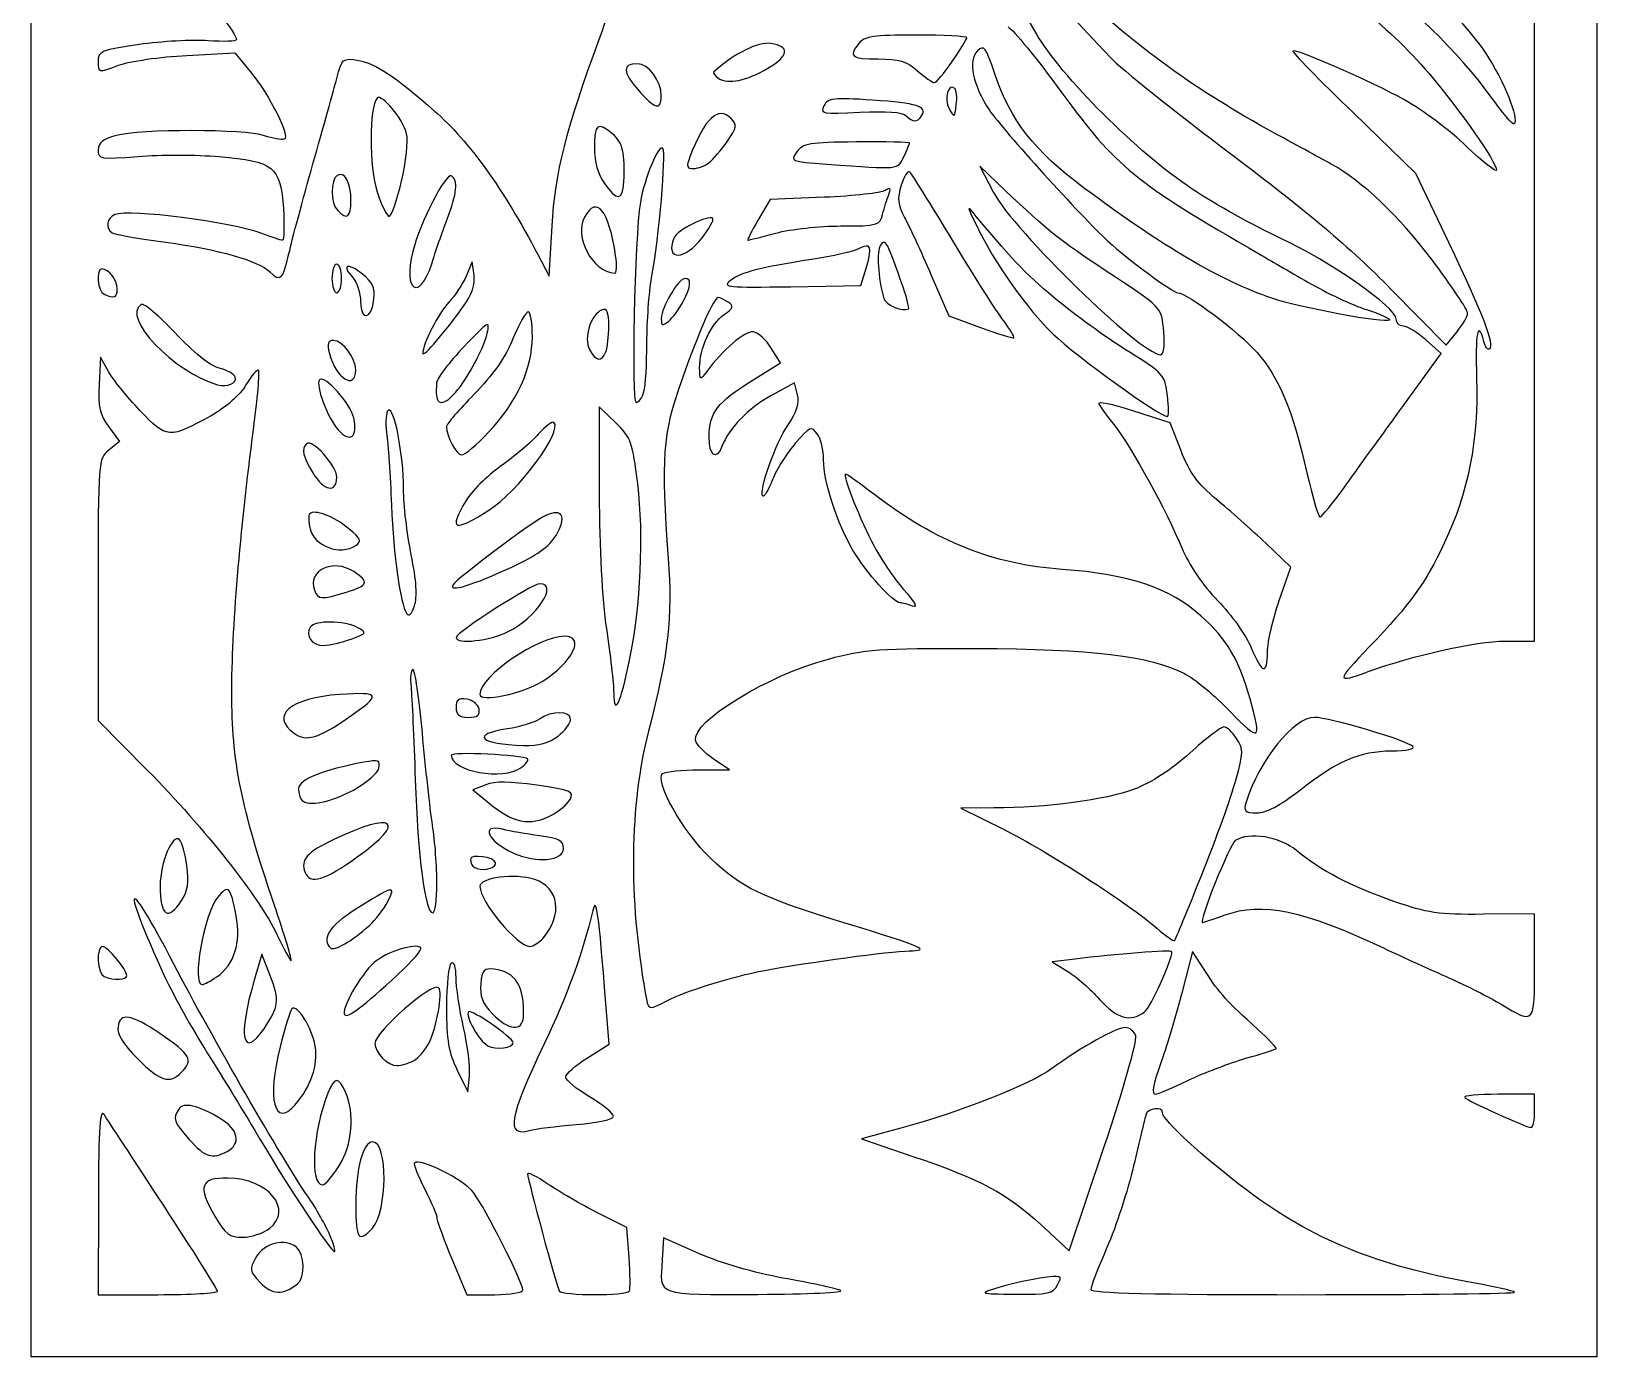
# Model space of a CAD drawing. Extents: x 0 to 87, y 0 to 173.
# Drawn here: x 0.4 to 87.2, y -0.4 to 73.1 of the extents above; entities that cross this region are included whole.
import ezdxf

# ---------------------------------------------------------------- set-up
doc = ezdxf.new("R2010")
doc.units = 0
doc.layers.get('0').update_dxf_attribs({"linetype": 'CONTINUOUS'})

msp = doc.modelspace()

# ---------------------------------------------------------------- linework, layer by layer
at = {"color": 7}
for points in [[(0.367726, 86.415607), (0.367726, 173.198941), (43.759393, 173.198941), (87.151059, 173.198941), (87.151059, 86.415607), (87.151059, -0.367726), (43.759393, -0.367726), (0.367726, -0.367726)], [(51.419599, 71.448176)], [(41.206013, 71.081326)], [(35.292734, 69.555693)], [(51.570123, 69.961813)], [(49.726765, 68.446983)], [(48.744005, 66.187431)], [(37.948275, 65.852659)], [(33.217207, 64.78592)], [(18.090759, 63.727587)], [(37.565116, 61.684281)], [(41.642726, 61.941649)], [(14.653771, 60.817162)], [(22.56412, 60.241183)], [(32.763172, 60.684878)], [(17.565643, 59.428107)], [(5.130226, 58.846024)], [(19.366061, 58.29341)], [(48.695337, 58.939999)], [(24.328634, 57.883436)], [(36.500797, 58.138928)], [(79.997795, 57.498549)], [(54.257927, 57.095625)], [(63.148128, 56.451545)], [(32.22171, 55.348706)], [(11.671848, 53.958448)], [(18.359393, 54.357767)], [(23.764264, 52.964535)], [(34.332212, 53.144253)], [(63.35073, 52.940273)], [(18.241011, 51.691855)], [(25.719826, 50.895295)], [(17.30106, 48.398398)], [(73.16406, 47.852587)], [(25.740546, 46.578658)], [(18.359396, 44.621746)], [(21.429547, 44.103835)], [(27.011048, 43.419935)], [(17.834394, 42.030028)], [(18.09232, 39.428817)], [(26.811589, 39.841559)], [(33.53475, 38.261441)], [(68.901641, 38.724462)], [(74.483939, 37.62143)], [(28.695994, 37.082084)], [(17.969037, 35.090925)], [(25.189112, 35.549462)], [(29.568502, 34.047316)], [(27.502678, 32.286683)], [(18.223797, 31.057726)], [(70.648912, 31.016345)], [(29.212606, 29.665221)], [(29.868768, 27.810399)], [(18.44002, 27.347378)], [(26.106681, 27.016649)], [(65.260821, 26.36202)], [(22.85731, 25.870498)], [(8.702469, 24.937675)], [(13.831089, 24.701545)], [(19.112135, 23.545938)], [(28.738131, 22.849462)], [(20.701212, 20.839655)], [(83.711476, 21.303858)], [(5.659393, 20.763259)], [(10.655555, 20.701228)], [(35.591782, 19.361557)], [(27.650276, 18.483837)], [(62.08155, 18.74842)], [(13.271239, 17.822378)], [(24.330377, 17.889321)], [(61.600056, 17.418309)], [(27.074265, 17.059487)], [(21.549048, 16.044283)], [(8.683202, 15.393882)], [(64.491357, 14.955504)], [(14.979188, 13.589045)], [(83.711476, 13.258316)], [(30.596372, 12.50705)], [(11.233037, 11.01866)], [(17.430031, 10.210345)], [(13.568583, 6.745438)], [(16.922457, 6.376226)], [(19.275706, 6.765287)], [(15.118247, 3.665802)], [(57.263387, 3.620169)], [(10.686087, 3.270295)], [(27.619809, 3.328035)], [(33.520941, 3.270292)], [(45.214601, 3.314893)], [(82.603451, 3.209745)]]:
    msp.add_lwpolyline(points, close=True, dxfattribs=at)
for points in [[(56.07409, 73.018166), (55.03145, 74.834268), (54.531249, 74.216548)], [(82.05783, 39.314813), (83.711476, 39.319761), (83.711476, 56.534632), (83.711476, 73.749501), (83.057989, 75.178171)], [(8.986671, 71.793843), (11.652494, 71.928781), (12.499793, 70.903965)], [(73.661413, 68.602357), (77.10963, 65.257534), (78.927534, 61.438864)], [(54.373478, 64.29262), (52.949023, 65.645816), (53.71202, 64.191922)], [(20.889349, 64.811603), (20.889207, 64.811603)], [(44.329347, 63.926024), (41.32743, 63.793732), (40.664461, 62.669253)], [(28.44754, 60.751024), (29.071581, 59.560399), (29.237596, 62.338524)], [(24.912553, 59.603227), (24.811483, 60.354149), (24.47902, 59.560399)], [(42.478682, 58.968045), (46.357347, 59.031232), (46.664208, 60.04918)], [(50.240491, 59.650723), (51.235401, 57.359793), (52.987501, 56.710117)], [(75.72911, 58.854406), (78.799534, 55.727362), (79.393907, 56.453254)], [(40.327797, 53.765889), (41.910431, 54.742749), (41.392837, 55.564074)], [(76.441181, 52.382949), (78.528053, 55.259668), (77.676007, 56.02097)], [(4.647028, 54.268732), (4.204184, 55.062482), (4.12504, 53.547997)], [(42.848789, 52.978505), (42.684896, 53.631505), (41.368917, 52.915256)], [(32.767617, 51.421705), (31.853143, 52.309832), (31.85473, 47.468449)], [(64.106907, 49.857218), (63.504559, 51.410627), (61.435967, 52.088777)], [(4.654206, 51.209961), (5.262518, 50.386414), (4.667205, 49.903912)], [(69.552341, 41.568732), (70.196213, 43.420816), (68.800358, 44.743732)], [(4.071893, 42.17089), (4.071893, 34.920367), (6.796194, 32.159133)], [(37.382373, 32.171973), (39.075148, 32.176022), (38.177957, 32.780639)], [(25.562825, 31.352001), (24.841685, 31.075156), (25.635435, 30.416918)], [(53.720518, 30.064059), (51.907686, 30.05935), (54.264425, 28.879562)], [(83.711476, 21.303858), (83.711476, 24.190029), (80.867205, 24.16338)], [(13.629559, 20.717513), (13.145826, 21.948995), (12.725909, 20.514072)], [(65.459393, 20.989338), (64.737377, 22.105776), (64.145636, 19.798713)], [(58.233879, 21.680993), (56.965657, 21.521481), (57.828249, 20.996907)], [(31.197759, 16.210584), (32.394459, 16.962482), (32.218813, 19.211441)], [(23.981789, 15.524663), (24.577101, 14.316649), (24.661107, 15.191258)], [(83.711476, 13.258316), (83.711476, 14.184357), (81.683003, 14.184357)], [(48.581882, 12.313171), (46.392912, 11.716716), (49.24334, 10.743234)], [(56.327101, 6.963), (57.914601, 5.510776), (59.831949, 11.229435)], [(4.087452, 8.297378), (4.071892, 3.071857), (7.379184, 3.071857)], [(33.503838, 5.135086), (33.375214, 6.80144), (31.754286, 7.617658)], [(37.409393, 5.340625), (35.425018, 6.216026), (35.343047, 5.008287)], [(23.687744, 5.050195), (24.518176, 3.071857), (26.068994, 3.071857)]]:
    msp.add_lwpolyline(points, dxfattribs=at)
for points in [[(31.864271, 72.737956), (33.353222, 76.81994), (35.756562, 82.52188), (37.780865, 86.775121)], [(72.797413, 80.075746), (74.381101, 79.256162), (79.516026, 74.142346), (81.002164, 71.904725)], [(69.262845, 77.587271), (72.305931, 76.046306), (75.596157, 73.445092), (77.841382, 70.805178)], [(56.409442, 76.417323), (56.10456, 76.112441), (56.508158, 75.606558), (60.188721, 71.680284)], [(9.400911, 75.729081), (10.125303, 75.090904), (11.74481, 72.975063), (11.74481, 72.666839)], [(69.291684, 67.48675), (64.883035, 69.890222), (62.018881, 71.971202), (57.315785, 76.187956)], [(81.253896, 69.549939), (79.654395, 71.791441), (76.309506, 75.071528), (74.76722, 75.910943)], [(49.410956, 72.921857), (47.040194, 72.921857), (46.540375, 72.848774), (46.244372, 72.458837)], [(52.226059, 72.771093), (52.226059, 72.854013), (50.959263, 72.921857), (49.410956, 72.921857)], [(54.517623, 73.371882), (54.785234, 73.247059), (56.130007, 71.602275), (57.50601, 69.716801)], [(64.724751, 64.381711), (61.708197, 66.376047), (57.442351, 70.634886), (56.07409, 73.018166)], [(6.341722, 72.395654), (4.226264, 72.095365), (4.071893, 72.031122), (4.071893, 71.451057)], [(10.17818, 72.604537), (9.316533, 72.666863), (7.590126, 72.572864), (6.341722, 72.395654)], [(11.74481, 72.666839), (11.74481, 72.570247), (11.039825, 72.542209), (10.17818, 72.604537)], [(29.237596, 62.338524), (29.414713, 65.302371), (30.006081, 67.643695), (31.864271, 72.737956)], [(41.35855, 72.452005), (40.64344, 72.55696), (39.433249, 71.95467), (38.210805, 70.885428)], [(41.206013, 71.081326), (42.385623, 71.777315), (42.442995, 72.292842), (41.35855, 72.452005)], [(46.244372, 72.458837), (45.671817, 71.704589), (45.80354, 71.598941), (47.316514, 71.598941)], [(51.419599, 71.448176), (51.863151, 72.092857), (52.226059, 72.68817), (52.226059, 72.771093)], [(52.8213, 72.042988), (52.280741, 71.502426), (52.563231, 70.10844), (53.489106, 68.747619)], [(53.784614, 70.76327), (53.281445, 72.257108), (53.175786, 72.397472), (52.8213, 72.042988)], [(70.300114, 72.034093), (70.25231, 71.986291), (71.764895, 70.442008), (73.661413, 68.602357)], [(76.497672, 69.3284), (74.656603, 70.354473), (70.454864, 72.188843), (70.300114, 72.034093)], [(4.071893, 71.451057), (4.071893, 70.830101), (4.074485, 70.829622), (5.196372, 71.243783)], [(5.196372, 71.243783), (5.814835, 71.4721), (7.52047, 71.719625), (8.986671, 71.793843)], [(17.297525, 70.506045), (17.596139, 71.635967), (17.623767, 71.658747), (18.519278, 71.513425)], [(18.519278, 71.513425), (19.416187, 71.367875), (20.60288, 70.576744), (22.725018, 68.70959)], [(33.97042, 71.334357), (33.122989, 71.334357), (33.129659, 70.876448), (33.991402, 69.89499)], [(35.292726, 69.555693), (35.292726, 70.374679), (34.579277, 71.334357), (33.97042, 71.334357)], [(47.316514, 71.598941), (48.471196, 71.598941), (48.904245, 71.469372), (49.499327, 70.945843)], [(50.427411, 70.284385), (50.529561, 70.279781), (50.976046, 70.803492), (51.419599, 71.448176)], [(60.188721, 71.680284), (60.760647, 71.070179), (63.800358, 68.638351), (66.943634, 66.276228)], [(81.002164, 71.904725), (82.020765, 70.371055), (82.859084, 68.277089), (82.570156, 67.988164)], [(12.499793, 70.903965), (13.588482, 69.587189), (14.755998, 67.266907), (14.391088, 67.14527)], [(15.980842, 65.778107), (16.53698, 67.742639), (17.129488, 69.870212), (17.297525, 70.506045)], [(38.210805, 70.885428), (38.142259, 70.825474), (38.261322, 70.660599), (38.475388, 70.519041)], [(38.475388, 70.519041), (38.996297, 70.17458), (40.029934, 70.387424), (41.206013, 71.081326)], [(49.499327, 70.945843), (49.907624, 70.58664), (50.325261, 70.288983), (50.427411, 70.284385)], [(51.570123, 69.961813), (51.216528, 70.315407), (50.947196, 69.366003), (51.25048, 68.835064)], [(58.709102, 64.454635), (55.976171, 66.490829), (54.652556, 68.186477), (53.784614, 70.76327)], [(77.841382, 70.805178), (79.609868, 68.725807), (81.594809, 65.883523), (81.594809, 65.430553)], [(21.174467, 67.444879), (20.964634, 68.280915), (19.80152, 69.68858), (19.537874, 69.425574)], [(33.991402, 69.89499), (34.950725, 68.802382), (35.292734, 68.71321), (35.292734, 69.555693)], [(47.008018, 69.312639), (44.828505, 69.458059), (44.540834, 69.424479), (44.312581, 68.997983)], [(51.648802, 69.043434), (51.697149, 69.456919), (51.66174, 69.87019), (51.570123, 69.961813)], [(57.50601, 69.716801), (60.486608, 65.632621), (61.551098, 64.763991), (68.497939, 60.74732)], [(82.570156, 67.988164), (82.505386, 67.923394), (81.913069, 68.626194), (81.253896, 69.549939)], [(19.537874, 69.425574), (19.089812, 68.978597), (19.090064, 65.575397), (19.538403, 64.226001)], [(22.725018, 68.70959), (24.648473, 67.017241), (26.54745, 64.37625), (28.44754, 60.751024)], [(39.167226, 68.291395), (38.449083, 69.00954), (37.691536, 68.308884), (36.880908, 66.176771)], [(44.312581, 68.997983), (44.073487, 68.551232), (44.201816, 68.528128), (46.308227, 68.638687)], [(46.308227, 68.638687), (47.778014, 68.715832), (48.663095, 68.653133), (48.858146, 68.458096)], [(49.726765, 68.446986), (50.048041, 68.966821), (49.479914, 69.147714), (47.008018, 69.312639)], [(51.25048, 68.835064), (51.546207, 68.317351), (51.565051, 68.327209), (51.648802, 69.043434)], [(53.489106, 68.747619), (54.230818, 67.657477), (58.598678, 62.832393), (60.055559, 61.493802)], [(79.941163, 66.747964), (79.031658, 67.618565), (77.482086, 68.779763), (76.497672, 69.3284)], [(13.287204, 67.341684), (12.234985, 67.708492), (6.374527, 67.715625), (5.06408, 67.351685)], [(32.606927, 67.431745), (31.771439, 68.137905), (31.588559, 68.002698), (31.588559, 66.678847)], [(38.958845, 67.035386), (39.494852, 67.798963), (39.518304, 67.94032), (39.167226, 68.291395)], [(48.858146, 68.458096), (49.233773, 68.08247), (49.499382, 68.079072), (49.726765, 68.446983)], [(5.06408, 67.351685), (4.339042, 67.150332), (4.071893, 66.933294), (4.071893, 66.545608)], [(14.391088, 67.14527), (14.239137, 67.094619), (13.74239, 67.183005), (13.287204, 67.341684)], [(20.889207, 64.811603), (21.141262, 65.880755), (21.269627, 67.065729), (21.174467, 67.444879)], [(33.217207, 64.785912), (33.293362, 66.377283), (33.157472, 66.966428), (32.606927, 67.431745)], [(35.383817, 66.638522), (35.182469, 66.964311), (34.349706, 64.970337), (34.133208, 63.644047)], [(37.948275, 65.852659), (38.171898, 66.029933), (38.626656, 66.56216), (38.958845, 67.035386)], [(46.119251, 66.99286), (43.50924, 66.971376), (43.144797, 66.910651), (42.798902, 66.439566)], [(49.051059, 66.939163), (49.051059, 66.981967), (47.731746, 67.006129), (46.119251, 66.99286)], [(48.744005, 66.187423), (48.912886, 66.558081), (49.051059, 66.896361), (49.051059, 66.939163)], [(72.400544, 65.784894), (72.000359, 66.006909), (70.601372, 66.772742), (69.291684, 67.48675)], [(4.071893, 66.545608), (4.071893, 66.0425), (4.186543, 66.024379), (6.28989, 66.195043)], [(6.28989, 66.195043), (7.509788, 66.294024), (9.533861, 66.289547), (10.787828, 66.185095)], [(10.787828, 66.185095), (13.817145, 65.932754), (14.192282, 65.628102), (14.340528, 63.299911)], [(31.588559, 66.678847), (31.588559, 65.87368), (31.773405, 65.203327), (32.135741, 64.694472)], [(34.755749, 59.44566), (35.173158, 61.782693), (35.57075, 66.336058), (35.383817, 66.638522)], [(36.880908, 66.176771), (36.671795, 65.626763), (36.70668, 65.514953), (37.085212, 65.52193)], [(42.798902, 66.439566), (42.421114, 65.925044), (42.467469, 65.90625), (44.47394, 65.760481)], [(44.47394, 65.760481), (48.547443, 65.464542), (48.408296, 65.45063), (48.744005, 66.187431)], [(66.943634, 66.276228), (71.075968, 63.17084), (73.509005, 61.115453), (75.72911, 58.854406)], [(81.594809, 65.430553), (81.594809, 65.284527), (80.850669, 65.877361), (79.941163, 66.747964)], [(14.653771, 60.81717), (14.82752, 61.581154), (15.424704, 63.813576), (15.980842, 65.778107)], [(17.33064, 65.134932), (16.938977, 64.89287), (16.954638, 63.584529), (17.353976, 63.185191)], [(18.090759, 63.727587), (18.085944, 64.748503), (17.740443, 65.388202), (17.33064, 65.134932)], [(23.659971, 65.111141), (23.339608, 65.309136), (21.924511, 62.542224), (21.515605, 60.91831)], [(23.424015, 62.704535), (23.971147, 64.142464), (24.042918, 64.874468), (23.659971, 65.111141)], [(37.085212, 65.52193), (37.336272, 65.52656), (37.724649, 65.675388), (37.948275, 65.852659)], [(49.078859, 65.321609), (48.969081, 65.434337), (48.751876, 65.1115), (48.59618, 64.604194)], [(51.434487, 61.544774), (50.248667, 63.509305), (49.188635, 65.20888), (49.078859, 65.321609)], [(78.009493, 60.470071), (76.162194, 62.92238), (74.187487, 64.793537), (72.400544, 65.784894)], [(19.538403, 64.226001), (19.78654, 63.478929), (20.0889, 62.867691), (20.210318, 62.867691)], [(20.210318, 62.867691), (20.331732, 62.867691), (20.637297, 63.742451), (20.889349, 64.811603)], [(32.135741, 64.694472), (32.846984, 63.695625), (33.166325, 63.722628), (33.217207, 64.78592)], [(47.70696, 64.300156), (47.500328, 64.167144), (45.980403, 63.998785), (44.329347, 63.926024)], [(47.904268, 64.077138), (48.041541, 64.434866), (47.99607, 64.486263), (47.70696, 64.300156)], [(48.59618, 64.604194), (48.364584, 63.849589), (48.397898, 63.523556), (48.779337, 62.811731)], [(59.854632, 59.909591), (57.441719, 61.490868), (56.690017, 62.09197), (54.373478, 64.29262)], [(69.136628, 58.332092), (66.252222, 59.324475), (63.149721, 61.146113), (58.709102, 64.454635)], [(69.611319, 61.658193), (68.195436, 62.315349), (65.996479, 63.540934), (64.724751, 64.381711)], [(17.353976, 63.185191), (17.878291, 62.660877), (18.095032, 62.820436), (18.090759, 63.727587)], [(32.763172, 60.684878), (32.394496, 63.200259), (31.699634, 64.063991), (31.038512, 62.828673)], [(34.133208, 63.644047), (33.814411, 61.691083), (33.620115, 52.548941), (33.897403, 52.548941)], [(47.56604, 62.975403), (47.653956, 63.325685), (47.806158, 63.821466), (47.904268, 64.077138)], [(52.753757, 62.867691), (52.212997, 63.515777), (52.213486, 63.505077), (52.77794, 62.338524)], [(53.71202, 64.191922), (54.819494, 62.081627), (61.903832, 55.195549), (62.968037, 55.194941)], [(4.994518, 62.962052), (4.555488, 62.793581), (4.467541, 62.18768), (4.847988, 61.952553)], [(13.139225, 61.920284), (11.408516, 62.571802), (5.835231, 63.284664), (4.994518, 62.962052)], [(14.340528, 63.299911), (14.401996, 62.334582), (14.381295, 61.544766), (14.294528, 61.544766)], [(22.56412, 60.241183), (22.766666, 60.885398), (23.153619, 61.993907), (23.424015, 62.704535)], [(31.038512, 62.828673), (30.445072, 61.719822), (31.462237, 59.824165), (32.711599, 59.710598)], [(38.148371, 62.746072), (37.913625, 62.980819), (36.153452, 62.100944), (35.986276, 61.665284)], [(37.565116, 61.684268), (37.956614, 62.197551), (38.219081, 62.675363), (38.148371, 62.746072)], [(40.664461, 62.669253), (40.299828, 62.05079), (40.043349, 61.546187), (40.094506, 61.547915)], [(45.252063, 62.335384), (47.305804, 62.338373), (47.413643, 62.368205), (47.56604, 62.975403)], [(48.779337, 62.811731), (49.035772, 62.333187), (49.69329, 60.910732), (50.240491, 59.650723)], [(57.377907, 58.111342), (55.624153, 59.544384), (54.936726, 60.251467), (52.753757, 62.867691)], [(4.847988, 61.952553), (4.9838, 61.868616), (6.323254, 61.635534), (7.82455, 61.434594)], [(14.294528, 61.544766), (14.20776, 61.544766), (13.687873, 61.71375), (13.139225, 61.920284)], [(35.986276, 61.665284), (35.500498, 60.399374), (36.595119, 60.412535), (37.565116, 61.684281)], [(40.094506, 61.547915), (40.145663, 61.549767), (40.842361, 61.726823), (41.642726, 61.941649)], [(41.642726, 61.941649), (42.44309, 62.156475), (44.067293, 62.333656), (45.252063, 62.335384)], [(48.695337, 58.939999), (47.828184, 61.471741), (47.71418, 61.684392), (47.44556, 61.271227)], [(52.77794, 62.338524), (53.783799, 60.259696), (55.555004, 57.753348), (57.02264, 56.332051)], [(76.038559, 57.172855), (76.038559, 57.816366), (72.364523, 60.380343), (69.611319, 61.658193)], [(7.82455, 61.434594), (10.718155, 61.047299), (12.947981, 60.414998), (13.587442, 59.800437)], [(13.587442, 59.800437), (14.194214, 59.217295), (14.316422, 59.333818), (14.653771, 60.817162)], [(21.515605, 60.91831), (20.959504, 58.709833), (21.893089, 58.106926), (22.56412, 60.241183)], [(46.22945, 61.064402), (45.962324, 60.922138), (44.791268, 60.658282), (43.627101, 60.478056)], [(46.664208, 60.04918), (47.014281, 61.21047), (46.919462, 61.431887), (46.22945, 61.064402)], [(47.44556, 61.271227), (47.216944, 60.91959), (47.306963, 59.46108), (47.627688, 58.320392)], [(54.257927, 57.095625), (53.890852, 57.578125), (52.620304, 59.580243), (51.434487, 61.544774)], [(60.055559, 61.493802), (61.194281, 60.447534), (63.65109, 58.634357), (63.930035, 58.634357)], [(78.927534, 61.438864), (80.886152, 57.324614), (81.480427, 55.785935), (81.213809, 55.519317)], [(4.283559, 59.957274), (3.936868, 59.957274), (4.043722, 58.689822), (4.402622, 58.545002)], [(5.130226, 58.846024), (5.130226, 59.336771), (4.657462, 59.957274), (4.283559, 59.957274)], [(17.30106, 60.221857), (17.155539, 60.221857), (17.036476, 59.86467), (17.036476, 59.428107)], [(17.565643, 59.428107), (17.565643, 59.86467), (17.446581, 60.221857), (17.30106, 60.221857)], [(18.730357, 59.665801), (17.902077, 60.317327), (17.53765, 60.189943), (18.184625, 59.475042)], [(32.711599, 59.710598), (32.819946, 59.700755), (32.843155, 60.139175), (32.763172, 60.684878)], [(43.627101, 60.478056), (40.715753, 60.027349), (39.729188, 59.770341), (39.121009, 59.304187)], [(63.148128, 56.451545), (63.02388, 57.860261), (63.093825, 57.786823), (59.854632, 59.909591)], [(68.497939, 60.74732), (68.934502, 60.4949), (70.125127, 59.806914), (71.143773, 59.218462)], [(79.997795, 57.498549), (80.003034, 57.674219), (79.108292, 59.011405), (78.009493, 60.470071)], [(17.036476, 59.428107), (17.036476, 58.991545), (17.155539, 58.634357), (17.30106, 58.634357)], [(17.30106, 58.634357), (17.446581, 58.634357), (17.565643, 58.991545), (17.565643, 59.428107)], [(18.184625, 59.475042), (18.426269, 59.20803), (18.623976, 58.602065), (18.623976, 58.128456)], [(19.366061, 58.29341), (19.427863, 58.913453), (19.279429, 59.233901), (18.730357, 59.665801)], [(24.47902, 59.560399), (24.296169, 59.123837), (23.862795, 58.468993), (23.515971, 58.105191)], [(24.328634, 57.883436), (24.787366, 58.532279), (24.980239, 59.100342), (24.912553, 59.603227)], [(34.495364, 55.873785), (34.497481, 57.047606), (34.614525, 58.65495), (34.755749, 59.44566)], [(36.611753, 59.428107), (36.247329, 59.428107), (35.29494, 57.827444), (35.293715, 57.212899)], [(36.500797, 58.138928), (36.947277, 59.002324), (36.983924, 59.428107), (36.611753, 59.428107)], [(39.121009, 59.304187), (38.650275, 58.94338), (38.974173, 58.910953), (42.478682, 58.968045)], [(71.143773, 59.218462), (72.162419, 58.63001), (73.625559, 57.944983), (74.395198, 57.696179)], [(4.402622, 58.545002), (4.994707, 58.306092), (5.130226, 58.362157), (5.130226, 58.846024)], [(18.623976, 58.128456), (18.623976, 57.02037), (19.253113, 57.160218), (19.366061, 58.29341)], [(38.450584, 58.365723), (38.207627, 58.372312), (37.40917, 56.566861), (36.404669, 53.739566)], [(38.996893, 58.108599), (38.778611, 58.247788), (38.532774, 58.363496), (38.450584, 58.365723)], [(47.627688, 58.320392), (47.730947, 57.953135), (48.689247, 57.54819), (49.003924, 57.738841)], [(49.003924, 57.738841), (49.050758, 57.767215), (48.911894, 58.307737), (48.695337, 58.939999)], [(63.930035, 58.634357), (64.441213, 58.634357), (67.305346, 56.468835), (68.322497, 55.313292)], [(75.667529, 57.116795), (75.459743, 56.90901), (70.69678, 57.795321), (69.136628, 58.332092)], [(6.458001, 57.975902), (5.341846, 57.286081), (8.252548, 54.228389), (10.686476, 53.533887)], [(8.349261, 56.401428), (7.457261, 57.358976), (6.606191, 58.067488), (6.458001, 57.975902)], [(23.515971, 58.105191), (22.937992, 57.498919), (22.053672, 55.763819), (22.070677, 55.269418)], [(22.070677, 55.269418), (22.079011, 55.026981), (23.34672, 56.49459), (24.328634, 57.883436)], [(27.915121, 57.576024), (27.786502, 57.576024), (27.406333, 56.898627), (27.070301, 56.070701)], [(28.146391, 56.186962), (28.147714, 56.950946), (28.04374, 57.576024), (27.915121, 57.576024)], [(32.009659, 57.681), (31.386545, 57.441888), (30.967878, 56.124732), (31.311128, 55.483363)], [(32.382309, 56.795609), (32.382309, 57.57132), (32.290747, 57.788863), (32.009659, 57.681)], [(35.707047, 57.061335), (35.934923, 57.250457), (36.29211, 57.735372), (36.500797, 58.138928)], [(37.417806, 54.475668), (37.405847, 55.521966), (38.041003, 56.902882), (38.770507, 57.416613)], [(38.770507, 57.416613), (39.297348, 57.787625), (39.332371, 57.894675), (38.996893, 58.108599)], [(61.280379, 55.310789), (60.221138, 55.962775), (58.465027, 57.223025), (57.377907, 58.111342)], [(74.395198, 57.696179), (75.164836, 57.447373), (75.737387, 57.18665), (75.667529, 57.116795)], [(79.393907, 56.453254), (79.72081, 56.852497), (79.992561, 57.322879), (79.997795, 57.498549)], [(25.644177, 56.385407), (25.808964, 57.123415), (25.718231, 57.070733), (24.352176, 55.635279)], [(32.22171, 55.348706), (32.310041, 55.578888), (32.382309, 56.229996), (32.382309, 56.795609)], [(35.293715, 57.212899), (35.292922, 56.793233), (35.356078, 56.770058), (35.707047, 57.061335)], [(40.396557, 56.46161), (39.945686, 56.533394), (38.669889, 55.451505), (37.810644, 54.268732)], [(41.392837, 55.564074), (41.108162, 56.015803), (40.659836, 56.419694), (40.396557, 56.46161)], [(52.987501, 56.710117), (53.951156, 56.352795), (54.781389, 56.095969), (54.832467, 56.139395)], [(54.832467, 56.139395), (54.883542, 56.182821), (54.624999, 56.613126), (54.257927, 57.095625)], [(62.968037, 55.194941), (63.154301, 55.194835), (63.219092, 55.646936), (63.148128, 56.451545)], [(76.431259, 56.782274), (76.215274, 56.782274), (76.038559, 56.958034), (76.038559, 57.172855)], [(77.676007, 56.02097), (77.207383, 56.439689), (76.647246, 56.782274), (76.431259, 56.782274)], [(80.891999, 55.933919), (80.562185, 57.195127), (80.408335, 56.397454), (80.495013, 53.875652)], [(10.773805, 54.452427), (10.287609, 54.578411), (9.331569, 55.346939), (8.349261, 56.401428)], [(17.125083, 55.988524), (16.80957, 55.988524), (16.756566, 55.820082), (16.896115, 55.26092)], [(18.359393, 54.357767), (18.359393, 55.001515), (17.612329, 55.988524), (17.125083, 55.988524)], [(24.352176, 55.635279), (23.544097, 54.786144), (22.863461, 53.893175), (22.839657, 53.650904)], [(23.764264, 52.964535), (24.404286, 53.604557), (25.446864, 55.501733), (25.644177, 56.385407)], [(27.070301, 56.070701), (26.66895, 55.081837), (25.932205, 54.029996), (24.922907, 53.004905)], [(25.719826, 50.895295), (27.293292, 52.571547), (28.143113, 54.424768), (28.146391, 56.186962)], [(34.332212, 53.144253), (34.419958, 53.471675), (34.493377, 54.699964), (34.495364, 55.873785)], [(57.02264, 56.332051), (58.235551, 55.157436), (62.915012, 51.776977), (63.35073, 51.760615)], [(81.213809, 55.519317), (81.120774, 55.426282), (80.975959, 55.612853), (80.891999, 55.933919)], [(16.896115, 55.26092), (17.240108, 53.882584), (18.359393, 53.191749), (18.359393, 54.357767)], [(31.311128, 55.483363), (31.663854, 54.824289), (32.001322, 54.774383), (32.22171, 55.348706)], [(63.350722, 52.940273), (63.211715, 54.080661), (63.133634, 54.170064), (61.280379, 55.310789)], [(68.322497, 55.313292), (69.560252, 53.907126), (70.291452, 52.14611), (71.090713, 48.646337)], [(6.391625, 52.099879), (5.675661, 52.856186), (4.890592, 53.83217), (4.647028, 54.268732)], [(10.686476, 53.533887), (11.236177, 53.377034), (11.786601, 53.61419), (11.671848, 53.958448)], [(11.671848, 53.958448), (11.619421, 54.115732), (11.215299, 54.338024), (10.773805, 54.452427)], [(12.962853, 54.329507), (12.886839, 54.405522), (12.574104, 54.04308), (12.267888, 53.524081)], [(12.685996, 51.055016), (12.914281, 52.779972), (13.038866, 54.253495), (12.962853, 54.329507)], [(18.241011, 51.691855), (18.063914, 52.49817), (16.638654, 54.091398), (16.351407, 53.804151)], [(37.810644, 54.268732), (37.439576, 53.757946), (37.425929, 53.765135), (37.417806, 54.475668)], [(80.495013, 53.875652), (80.610808, 50.506691), (80.031394, 47.555555), (78.70208, 44.743719)], [(4.12504, 53.547997), (4.06009, 52.305135), (4.154997, 51.885805), (4.654206, 51.209961)], [(12.267888, 53.524081), (11.937482, 52.964088), (11.153244, 52.268535), (10.338906, 51.81324)], [(16.351407, 53.804151), (16.093269, 53.54601), (16.786218, 51.678673), (17.383062, 51.024084)], [(22.839657, 53.650904), (22.723375, 52.467484), (23.035507, 52.235777), (23.764264, 52.964535)], [(24.922907, 53.004905), (24.07787, 52.146647), (23.386476, 51.343512), (23.386476, 51.220164)], [(33.897403, 52.548941), (34.048803, 52.548941), (34.244468, 52.816831), (34.332212, 53.144253)], [(36.404669, 53.739566), (35.360285, 50.800003), (35.261471, 49.462163), (35.677875, 43.899426)], [(37.938559, 50.637985), (37.938559, 51.956245), (38.422604, 52.589938), (40.327797, 53.765889)], [(42.319541, 51.312744), (42.809901, 52.02922), (42.964735, 52.516543), (42.848789, 52.978505)], [(63.35073, 51.760615), (63.430179, 51.757625), (63.430179, 52.288477), (63.35073, 52.940273)], [(10.338906, 51.81324), (8.036471, 50.525958), (7.870159, 50.538033), (6.391625, 52.099879)], [(20.163499, 52.122414), (20.030403, 52.040155), (19.986499, 51.477394), (20.065934, 50.871834)], [(21.005226, 47.747687), (21.005226, 49.648187), (20.490308, 52.324392), (20.163499, 52.122414)], [(41.368917, 52.915256), (40.113749, 52.23211), (39.023735, 51.102017), (38.65499, 50.101545)], [(61.435967, 52.088777), (60.285974, 52.465782), (59.448547, 52.630409), (59.550165, 52.459498)], [(59.550165, 52.459498), (59.650699, 52.290411), (60.057522, 51.735347), (60.454215, 51.226024)], [(73.164054, 47.852587), (73.818694, 48.762092), (75.293403, 50.800757), (76.441181, 52.382949)], [(17.383062, 51.024084), (18.056249, 50.285758), (18.477781, 50.613852), (18.241011, 51.691855)], [(23.386476, 51.220164), (23.386476, 50.671709), (23.931836, 49.638524), (24.221332, 49.638524)], [(25.740546, 46.578658), (27.369106, 47.606723), (29.840216, 50.945894), (29.341519, 51.444591)], [(29.341519, 51.444591), (29.26167, 51.52444), (28.871386, 51.226101), (28.47422, 50.781614)], [(33.988682, 48.03553), (33.703723, 50.357331), (33.617572, 50.596239), (32.767617, 51.421705)], [(40.92367, 47.358969), (40.68032, 47.60232), (41.639461, 50.319067), (42.319541, 51.312744)], [(43.942164, 50.804858), (43.620346, 51.244971), (43.535116, 51.209496), (42.740837, 50.304861)], [(60.454215, 51.226024), (61.372454, 50.047081), (63.316728, 46.50381), (64.150782, 44.489359)], [(11.480568, 36.438435), (11.480303, 39.839077), (11.940863, 45.424662), (12.685996, 51.055016)], [(17.30106, 48.398398), (17.30106, 49.045746), (15.93541, 50.565931), (15.62907, 50.259589)], [(20.065934, 50.871834), (20.14537, 50.266275), (20.265962, 48.461128), (20.333918, 46.860399)], [(24.221332, 49.638524), (24.396666, 49.638524), (25.070989, 50.204071), (25.719826, 50.895295)], [(28.47422, 50.781614), (28.077054, 50.337127), (27.137214, 49.53825), (26.385686, 49.006331)], [(38.65499, 50.101545), (38.356085, 49.29056), (37.938559, 49.603189), (37.938559, 50.637985)], [(44.288559, 49.364442), (44.288559, 49.896122), (44.132683, 50.544309), (43.942164, 50.804858)], [(4.667205, 49.903912), (4.076065, 49.424794), (4.071893, 49.370596), (4.071893, 42.17089)], [(15.62907, 50.259589), (15.333663, 49.964181), (15.421597, 49.554379), (15.975243, 48.646337)], [(42.740837, 50.304861), (42.270622, 49.769318), (41.697219, 48.859586), (41.466609, 48.283233)], [(66.05688, 47.185231), (65.033951, 48.0343), (64.564122, 48.678092), (64.106907, 49.857218)], [(15.975243, 48.646337), (16.590849, 47.636671), (17.30106, 47.503855), (17.30106, 48.398398)], [(26.385686, 49.006331), (25.634159, 48.474413), (24.770956, 47.61834), (24.467458, 47.103951)], [(45.93671, 44.321315), (45.043251, 45.835012), (44.288559, 48.144269), (44.288559, 49.364442)], [(71.090713, 48.646337), (71.398122, 47.300269), (71.722575, 46.198941), (71.811719, 46.198941)], [(21.429547, 44.103835), (21.196171, 45.262054), (21.005226, 46.901785), (21.005226, 47.747687)], [(33.534723, 38.261441), (34.153435, 41.278342), (34.335881, 45.206587), (33.988682, 48.03553)], [(41.466609, 48.283233), (41.236, 47.706881), (40.991676, 47.290964), (40.92367, 47.358969)], [(45.509775, 48.580191), (45.320574, 48.580191), (46.146625, 46.436587), (46.946238, 44.852558)], [(47.132475, 47.421223), (46.295535, 48.058657), (45.565319, 48.580191), (45.509775, 48.580191)], [(71.811719, 46.198941), (71.900865, 46.198941), (72.509417, 46.943081), (73.16406, 47.852587)], [(24.467458, 47.103951), (23.485682, 45.439968), (23.758454, 45.327417), (25.740546, 46.578658)], [(31.85473, 47.468449), (31.855788, 44.528364), (32.011535, 41.597053), (32.251605, 40.004286)], [(57.517726, 43.290202), (53.681008, 43.568144), (50.563121, 44.80837), (47.132475, 47.421223)], [(68.800358, 44.743732), (68.032641, 45.471337), (66.798074, 46.570011), (66.05688, 47.185231)], [(15.801753, 46.375331), (15.718293, 46.29187), (15.7274, 45.915228), (15.821994, 45.53835)], [(17.962518, 45.549378), (17.143741, 46.231061), (16.068498, 46.642073), (15.801753, 46.375331)], [(20.333918, 46.860399), (20.455107, 44.00569), (20.819029, 41.422603), (21.182992, 40.833696)], [(28.883758, 46.278522), (28.167005, 45.949603), (23.978815, 42.811044), (23.739129, 42.42322)], [(29.456279, 45.178541), (30.078997, 46.202515), (29.816623, 46.706613), (28.883758, 46.278522)], [(15.821994, 45.53835), (16.06695, 44.562369), (17.50063, 44.04447), (18.359396, 44.621746)], [(18.359393, 44.621746), (18.692959, 44.845975), (18.629652, 44.993949), (17.962518, 45.549378)], [(27.011048, 43.419935), (28.383037, 44.053834), (29.074909, 44.551425), (29.456279, 45.178541)], [(48.531648, 41.436441), (48.15945, 41.436441), (46.647105, 43.117762), (45.93671, 44.321315)], [(46.946238, 44.852558), (47.384822, 43.98373), (48.186655, 42.778209), (48.72809, 42.173626)], [(64.150782, 44.489359), (64.545281, 43.536542), (65.316288, 42.400995), (66.145849, 41.551)], [(78.70208, 44.743719), (77.635952, 42.488586), (76.850219, 41.401077), (74.562335, 39.014032)], [(18.242397, 43.170538), (17.101641, 43.917992), (15.64154, 43.224413), (16.060024, 42.133861)], [(21.610278, 41.267224), (21.777542, 41.769017), (21.720914, 42.65781), (21.429547, 44.103835)], [(23.739129, 42.42322), (23.480369, 42.004541), (24.851887, 42.422426), (27.011048, 43.419935)], [(35.677875, 43.899426), (35.923125, 40.62317), (35.693035, 38.604955), (34.585233, 34.315633)], [(17.834394, 42.030028), (19.060446, 42.412677), (19.124743, 42.592405), (18.242397, 43.170538)], [(65.198982, 40.717235), (63.466639, 42.274763), (61.240244, 43.02053), (57.517726, 43.290202)], [(16.060024, 42.133861), (16.259366, 41.614381), (16.464206, 41.602395), (17.834394, 42.030028)], [(28.565845, 42.494774), (28.12637, 42.494774), (23.946139, 39.811944), (23.927938, 39.518212)], [(26.811589, 39.841559), (28.386627, 40.645083), (29.609608, 42.494774), (28.565845, 42.494774)], [(48.72809, 42.173626), (49.346197, 41.483426), (49.532167, 41.141743), (49.227856, 41.25541)], [(21.182992, 40.833696), (21.292945, 40.655788), (21.46448, 40.829833), (21.610278, 41.267224)], [(49.227856, 41.25541), (48.961294, 41.354976), (48.648001, 41.436441), (48.531648, 41.436441)], [(66.145849, 41.551), (66.889492, 40.78904), (67.72293, 39.618563), (67.997933, 38.949937)], [(68.901641, 38.724462), (68.905398, 39.270165), (69.198212, 40.550087), (69.552341, 41.568732)], [(15.83802, 40.100853), (15.539509, 39.617851), (15.938982, 39.054439), (16.56515, 39.07532)], [(18.440446, 40.070146), (17.724126, 40.453508), (16.068051, 40.473051), (15.83802, 40.100853)], [(18.09232, 39.428817), (18.985276, 39.75114), (18.996809, 39.772389), (18.440446, 40.070146)], [(32.251605, 40.004286), (32.469026, 38.561756), (32.650538, 36.954412), (32.654965, 36.432411)], [(67.935221, 36.104049), (67.286383, 38.35908), (66.674593, 39.390534), (65.198982, 40.717235)], [(16.56515, 39.07532), (16.897142, 39.08638), (17.584368, 39.245463), (18.09232, 39.428817)], [(23.927938, 39.518212), (23.903226, 39.119432), (25.816672, 39.33399), (26.811589, 39.841559)], [(29.934913, 39.581773), (28.450006, 39.575317), (25.23856, 37.371552), (25.23856, 36.359015)], [(28.695994, 37.082084), (30.377074, 38.143304), (31.092513, 39.5868), (29.934913, 39.581773)], [(74.483939, 37.621443), (76.999716, 38.530488), (80.486671, 39.310101), (82.05783, 39.314813)], [(32.654965, 36.432411), (32.666501, 35.070055), (33.039116, 35.844676), (33.53475, 38.261441)], [(37.198075, 33.814623), (36.996785, 34.859833), (41.162772, 37.411451), (44.554923, 38.320612)], [(44.554923, 38.320612), (46.590527, 38.866191), (47.362594, 38.921246), (52.755226, 38.905357)], [(52.755226, 38.905357), (59.146083, 38.886519), (62.38081, 38.496634), (64.307254, 37.51295)], [(67.997933, 38.949937), (68.604752, 37.474546), (68.892542, 37.402744), (68.901641, 38.724462)], [(74.562335, 39.014032), (72.676075, 37.046022), (72.671604, 36.966565), (74.483939, 37.62143)], [(21.526548, 37.732274), (21.413037, 37.732274), (21.364271, 37.28579), (21.41818, 36.740087)], [(22.047843, 34.226545), (21.874642, 36.154696), (21.64006, 37.732274), (21.526548, 37.732274)], [(64.307254, 37.51295), (64.865877, 37.227706), (66.007544, 36.276232), (66.844288, 35.398564)], [(17.969037, 35.090926), (19.813718, 36.3601), (19.758182, 36.500795), (17.470494, 36.35398)], [(21.41818, 36.740087), (21.472092, 36.194384), (21.576584, 33.90243), (21.650384, 31.646857)], [(25.23856, 36.359015), (25.23856, 35.899947), (27.608511, 36.395586), (28.695994, 37.082084)], [(13.831089, 24.701545), (11.986594, 30.149239), (11.480954, 32.674049), (11.480568, 36.438435)], [(17.470494, 36.35398), (14.742653, 36.178919), (13.562796, 35.167125), (14.951909, 34.194155)], [(24.508252, 36.09703), (24.058158, 36.161244), (23.915643, 36.049895), (23.915643, 35.634009)], [(23.915643, 35.634009), (23.915643, 35.222164), (24.084405, 35.086441), (24.596501, 35.086441)], [(25.189112, 35.549462), (25.140574, 35.804123), (24.834186, 36.05053), (24.508252, 36.09703)], [(66.844288, 35.398564), (68.474778, 33.688332), (68.605895, 33.773123), (67.935221, 36.104049)], [(14.951909, 34.194155), (15.620334, 33.725972), (16.262607, 33.916871), (17.969037, 35.090925)], [(24.596501, 35.086441), (25.102167, 35.086441), (25.254652, 35.20558), (25.189112, 35.549462)], [(28.538577, 34.990603), (28.251536, 34.792367), (27.451137, 34.546947), (26.759913, 34.445223)], [(30.265643, 34.973353), (30.265643, 35.455492), (29.226759, 35.465867), (28.538577, 34.990603)], [(29.568502, 34.047311), (29.951929, 34.348915), (30.265643, 34.765634), (30.265643, 34.973353)], [(71.510893, 35.086441), (70.358249, 35.086441), (68.419025, 32.685262), (67.718048, 30.390087)], [(76.951372, 33.475721), (76.595708, 33.817248), (72.308791, 35.086441), (71.510893, 35.086441)], [(22.610033, 29.111644), (22.474032, 29.996688), (22.221048, 32.298394), (22.047843, 34.226545)], [(26.759913, 34.445223), (24.691616, 34.140844), (25.226746, 33.590553), (27.650273, 33.529638)], [(27.650273, 33.529638), (28.51912, 33.50781), (29.072464, 33.657133), (29.568502, 34.047316)], [(34.585233, 34.315633), (33.53349, 30.243336), (33.469829, 25.097203), (34.405745, 19.806753)], [(66.482928, 34.557274), (66.327271, 34.557274), (65.478102, 33.904073), (64.595888, 33.105714)], [(67.187628, 33.913704), (66.955702, 34.267667), (66.638588, 34.557274), (66.482928, 34.557274)], [(67.146824, 31.5986), (67.571763, 33.13443), (67.575075, 33.322384), (67.187628, 33.913704)], [(27.883977, 32.779732), (27.633999, 33.003043), (23.65106, 33.193146), (23.65106, 32.981768)], [(23.65106, 32.981768), (23.65106, 32.094649), (26.52962, 31.575166), (27.502678, 32.286683)], [(38.177957, 32.780639), (37.684501, 33.113178), (37.243554, 33.578472), (37.198075, 33.814623)], [(64.595888, 33.105714), (63.601608, 32.205941), (62.429152, 31.443202), (61.511566, 31.09921)], [(70.648912, 31.016345), (72.750667, 32.669361), (74.026657, 33.22156), (75.760747, 33.228547)], [(75.760747, 33.228547), (76.637028, 33.232066), (77.104118, 33.329047), (76.951372, 33.475721)], [(6.796194, 32.159133), (10.001121, 28.910756), (13.019284, 25.083558), (13.983672, 23.04501)], [(18.803052, 32.599133), (16.562219, 32.178749), (15.184393, 31.627569), (15.184393, 31.151539)], [(18.223797, 31.057726), (18.949583, 31.454508), (19.586367, 32.002955), (19.63887, 32.276494)], [(19.63887, 32.276494), (19.722463, 32.712009), (19.61855, 32.752123), (18.803052, 32.599133)], [(27.502678, 32.286683), (27.784922, 32.493066), (27.956507, 32.714938), (27.883977, 32.779732)], [(35.382981, 31.972822), (35.551623, 32.080126), (36.45135, 32.169746), (37.382373, 32.171973)], [(21.650384, 31.646857), (21.788602, 27.422591), (22.205768, 24.238524), (22.620997, 24.238524)], [(28.388985, 31.322036), (26.901278, 31.53887), (26.072487, 31.54766), (25.562825, 31.352001)], [(30.23969, 30.540031), (30.469258, 30.968982), (30.289151, 31.045084), (28.388985, 31.322036)], [(38.03628, 27.262235), (36.479874, 28.74019), (34.850054, 31.633724), (35.382981, 31.972822)], [(65.260821, 26.362028), (66.043754, 28.322799), (66.892456, 30.679255), (67.146824, 31.5986)], [(15.184393, 31.151539), (15.184393, 30.890387), (15.263768, 30.597343), (15.360783, 30.500331)], [(15.360783, 30.500331), (15.733795, 30.127316), (16.957803, 30.365615), (18.223797, 31.057726)], [(25.635435, 30.416918), (27.092418, 29.20868), (27.972229, 29.023797), (29.212606, 29.665221)], [(29.212606, 29.665221), (29.637628, 29.885008), (30.099815, 30.278673), (30.23969, 30.540031)], [(61.511566, 31.09921), (59.926635, 30.50504), (56.665064, 30.071692), (53.720518, 30.064059)], [(67.718048, 30.390087), (67.558068, 29.866265), (67.629871, 29.794774), (68.315978, 29.794774)], [(68.315978, 29.794774), (68.842385, 29.794774), (69.600352, 30.19166), (70.648912, 31.016345)], [(18.44002, 27.347378), (21.233919, 29.357227), (20.502407, 29.905166), (17.14545, 28.317071)], [(8.589786, 28.293131), (8.20704, 28.675878), (7.511476, 27.036054), (7.511476, 25.75097)], [(22.85731, 25.870498), (22.85731, 26.768081), (22.746034, 28.226597), (22.610033, 29.111644)], [(26.49533, 28.87848), (25.21606, 29.202399), (25.682044, 28.185832), (27.099181, 27.561148)], [(28.545851, 28.516905), (27.818247, 28.614441), (26.895512, 28.77715), (26.49533, 28.87848)], [(54.264425, 28.879562), (56.702132, 27.659243), (61.216942, 24.746858), (62.771031, 23.392175)], [(70.501603, 27.702296), (69.558397, 28.479766), (67.891491, 28.750686), (67.108819, 28.253722)], [(8.994942, 26.845215), (8.903846, 27.50983), (8.721527, 28.16139), (8.589786, 28.293131)], [(17.14545, 28.317071), (15.641852, 27.605757), (15.275994, 27.187607), (15.544655, 26.487482)], [(27.099181, 27.561148), (28.399515, 26.987955), (29.868768, 27.120181), (29.868768, 27.810399)], [(29.868768, 27.810399), (29.868768, 28.245366), (29.633265, 28.371136), (28.545851, 28.516905)], [(67.108819, 28.253722), (66.807866, 28.062626), (65.067876, 23.709357), (65.292449, 23.709357)], [(15.544655, 26.487482), (15.807455, 25.802643), (16.633847, 26.048073), (18.44002, 27.347378)], [(26.106681, 27.016649), (26.033773, 27.349699), (24.709393, 27.533542), (24.709393, 27.210613)], [(24.709393, 27.210613), (24.709393, 26.801561), (25.063186, 26.594403), (25.624547, 26.67476)], [(25.624547, 26.67476), (25.921576, 26.717278), (26.138536, 26.871128), (26.106681, 27.016649)], [(45.350927, 23.716853), (40.767434, 25.138364), (39.757284, 25.627978), (38.03628, 27.262235)], [(75.906268, 24.88311), (73.493463, 25.733907), (71.848877, 26.59176), (70.501603, 27.702296)], [(8.277583, 21.394253), (5.590053, 26.565074), (5.284207, 26.130787), (7.778354, 20.685374)], [(8.702469, 24.937675), (9.04769, 25.46455), (9.119757, 25.934583), (8.994942, 26.845215)], [(28.275902, 26.092378), (27.18866, 26.4512), (25.23856, 26.204026), (25.23856, 25.707398)], [(28.738131, 22.849462), (29.850096, 24.115763), (29.632156, 25.644774), (28.275902, 26.092378)], [(63.748007, 22.707687), (63.797119, 22.756799), (64.477884, 24.401248), (65.260821, 26.36202)], [(7.511476, 25.75097), (7.511476, 24.058899), (7.9365, 23.768661), (8.702469, 24.937675)], [(11.721997, 24.088267), (11.418377, 25.713465), (11.288417, 25.839677), (10.684974, 25.095377)], [(20.131062, 24.872405), (20.621644, 25.815679), (20.422603, 25.763844), (18.272382, 24.388366)], [(22.620997, 24.238524), (22.750968, 24.238524), (22.85731, 24.972912), (22.85731, 25.870498)], [(25.23856, 25.707398), (25.23856, 24.870955), (27.308212, 22.386441), (28.00499, 22.386441)], [(32.218813, 19.211441), (31.818403, 24.338214), (31.695567, 25.214826), (31.495854, 24.370816)], [(10.684974, 25.095377), (9.937785, 24.173786), (9.249215, 20.269774), (9.833854, 20.269774)], [(14.77721, 21.592691), (14.835775, 21.592691), (14.410021, 22.991675), (13.831089, 24.701545)], [(18.272382, 24.388366), (16.883759, 23.500075), (16.443, 22.803527), (16.949209, 22.297319)], [(19.112135, 23.545938), (19.453384, 23.8541), (19.911902, 24.451011), (20.131062, 24.872405)], [(31.495854, 24.370816), (30.946069, 22.04734), (30.07732, 19.663175), (28.805169, 16.986599)], [(66.546439, 24.127931), (68.614211, 24.875519), (70.884571, 24.399875), (75.377101, 22.277893)], [(80.867205, 24.16338), (78.382596, 24.140097), (77.755279, 24.231113), (75.906268, 24.88311)], [(10.655555, 20.701228), (11.629719, 21.383559), (12.004763, 22.574702), (11.721997, 24.088267)], [(16.949209, 22.297319), (17.145964, 22.100564), (18.15949, 22.685655), (19.112135, 23.545938)], [(49.030969, 22.139764), (50.251728, 22.162863), (49.964033, 22.286161), (45.350927, 23.716853)], [(65.292449, 23.709357), (65.345384, 23.709357), (65.909679, 23.897717), (66.546439, 24.127931)], [(13.983672, 23.04501), (14.361552, 22.246235), (14.718644, 21.592691), (14.77721, 21.592691)], [(21.970321, 22.30329), (21.675186, 22.598425), (20.059936, 22.088337), (19.3727, 21.482973)], [(28.00499, 22.386441), (28.184594, 22.386441), (28.514508, 22.5948), (28.738131, 22.849462)], [(62.771031, 23.392175), (63.259256, 22.966593), (63.698895, 22.658575), (63.748007, 22.707687)], [(4.317272, 22.386441), (3.945811, 22.386441), (4.023372, 20.862615), (4.402622, 20.709586)], [(5.659393, 20.763259), (5.659393, 21.105117), (4.599936, 22.386441), (4.317272, 22.386441)], [(20.701212, 20.839655), (21.479889, 21.563986), (22.050989, 22.222624), (21.970321, 22.30329)], [(41.029594, 21.053324), (43.421768, 21.500605), (47.982939, 22.119929), (49.030969, 22.139764)], [(63.60301, 22.092206), (63.603148, 22.199507), (60.415112, 21.955339), (58.233879, 21.680993)], [(62.08155, 18.74842), (62.419706, 19.007526), (63.602378, 21.606743), (63.60301, 22.092206)], [(75.377101, 22.277893), (76.395747, 21.796748), (78.00309, 21.063024), (78.948976, 20.64739)], [(15.676709, 8.549378), (14.30659, 10.540775), (10.336681, 17.432531), (8.277583, 21.394253)], [(19.3727, 21.482973), (18.599047, 20.801491), (17.495206, 18.840905), (17.744702, 18.591411)], [(17.744702, 18.591411), (17.930445, 18.405668), (18.775117, 19.047989), (20.701212, 20.839655)], [(23.65106, 21.460399), (23.505539, 21.370462), (23.386476, 20.269933), (23.386476, 19.014779)], [(23.915643, 20.668348), (23.915643, 21.238022), (23.808794, 21.557885), (23.65106, 21.460399)], [(26.03231, 21.121494), (25.456489, 21.186193), (25.35981, 21.080381), (25.285576, 20.304218)], [(27.650276, 18.483837), (27.734858, 20.136437), (27.211912, 20.988957), (26.03231, 21.121494)], [(35.591782, 19.361557), (36.700222, 19.934756), (39.190065, 20.709374), (41.029594, 21.053324)], [(57.828249, 20.996907), (58.302673, 20.70839), (59.096069, 20.010038), (59.591347, 19.445012)], [(68.343412, 17.80181), (66.657982, 19.315554), (66.250831, 19.765552), (65.459393, 20.989338)], [(81.859393, 19.175), (83.717008, 18.05681), (83.711476, 18.050449), (83.711476, 21.303858)], [(4.402622, 20.709586), (4.949809, 20.488791), (5.659393, 20.519096), (5.659393, 20.763259)], [(7.778354, 20.685374), (8.240205, 19.677025), (9.30233, 17.772025), (10.138633, 16.45204)], [(9.833854, 20.269774), (9.946995, 20.269774), (10.316761, 20.463928), (10.655555, 20.701228)], [(12.725909, 20.514072), (11.805688, 17.369539), (12.066281, 16.083275), (13.271239, 17.822378)], [(13.271239, 17.822378), (14.087912, 19.001076), (14.139633, 19.418964), (13.629559, 20.717513)], [(22.951089, 20.087799), (22.608033, 20.430858), (19.417726, 17.649931), (19.417726, 17.00784)], [(22.420898, 17.036471), (22.845697, 17.879195), (23.188251, 19.85064), (22.951089, 20.087799)], [(24.330377, 17.889321), (24.102275, 18.892221), (23.915643, 20.142785), (23.915643, 20.668348)], [(25.285576, 20.304218), (25.220169, 19.620323), (25.370383, 19.235095), (25.93039, 18.650572)], [(78.948976, 20.64739), (79.894861, 20.231759), (81.204549, 19.569181), (81.859393, 19.175)], [(16.106506, 16.853437), (15.931777, 17.887656), (15.101817, 19.214962), (14.810902, 18.925418)], [(34.405745, 19.806753), (34.58223, 18.809147), (34.54822, 18.821913), (35.591782, 19.361557)], [(59.591347, 19.445012), (60.527237, 18.377329), (61.311081, 18.15806), (62.08155, 18.74842)], [(64.145636, 19.798713), (63.82018, 18.529827), (63.326851, 16.862105), (63.049354, 16.092662)], [(7.498364, 17.551479), (5.915703, 18.627841), (5.288438, 18.732825), (5.176068, 17.94016)], [(14.810902, 18.925418), (14.725952, 18.840865), (14.432453, 17.888365), (14.158685, 16.808752)], [(23.386476, 19.014779), (23.386476, 17.182476), (23.503811, 16.49458), (23.981789, 15.524663)], [(24.610624, 18.759895), (24.393285, 18.542556), (25.175951, 17.156107), (25.673008, 16.877938)], [(27.074265, 17.059487), (27.046828, 17.340252), (24.765532, 18.914803), (24.610624, 18.759895)], [(25.93039, 18.650572), (26.820617, 17.721376), (27.60735, 17.645105), (27.650276, 18.483837)], [(5.176068, 17.94016), (5.114349, 17.504788), (5.426067, 16.993889), (6.265733, 16.154223)], [(8.683202, 15.393882), (9.37835, 16.089029), (9.217182, 16.382518), (7.498364, 17.551479)], [(24.661107, 15.191258), (24.707311, 15.672292), (24.558483, 16.886423), (24.330377, 17.889321)], [(61.005625, 17.882343), (60.501136, 17.875332), (58.639837, 16.833694), (56.941519, 15.607932)], [(59.831949, 11.229435), (60.886491, 14.374699), (61.682138, 17.159692), (61.600056, 17.418309)], [(61.600056, 17.418309), (61.517975, 17.676929), (61.250481, 17.885743), (61.005625, 17.882343)], [(69.381359, 16.709723), (69.43068, 16.753356), (68.963604, 17.244796), (68.343412, 17.80181)], [(14.158685, 16.808752), (13.426017, 13.919446), (13.841019, 12.290952), (14.979188, 13.589045)], [(14.979188, 13.589045), (15.873916, 14.609493), (16.284668, 15.798914), (16.106506, 16.853437)], [(19.417726, 17.00784), (19.417726, 16.490707), (20.131302, 15.771857), (20.644644, 15.771857)], [(21.549048, 16.044283), (21.829017, 16.194119), (22.221349, 16.640604), (22.420898, 17.036471)], [(25.673008, 16.877938), (26.117124, 16.629399), (27.103803, 16.757235), (27.074265, 17.059487)], [(28.805169, 16.986599), (26.831459, 12.833964), (26.655503, 11.808566), (27.980399, 12.180202)], [(67.704184, 16.178525), (68.577309, 16.427053), (69.332038, 16.666094), (69.381359, 16.709723)], [(6.265733, 16.154223), (7.526007, 14.893949), (8.026009, 14.736688), (8.683202, 15.393882)], [(10.138633, 16.45204), (10.974933, 15.132055), (12.281927, 12.992788), (13.043062, 11.698116)], [(20.644644, 15.771857), (20.862097, 15.771857), (21.269079, 15.89445), (21.549048, 16.044283)], [(30.001059, 15.140787), (30.001059, 15.315631), (30.539574, 15.797038), (31.197759, 16.210584)], [(63.049354, 16.092662), (62.519018, 14.622164), (62.440114, 14.184357), (62.705419, 14.184357)], [(64.491357, 14.955504), (65.385286, 15.379637), (66.831059, 15.929996), (67.704184, 16.178525)], [(17.787755, 14.304195), (17.39478, 15.166681), (17.170477, 15.154333), (16.812483, 14.250498)], [(31.318727, 14.040604), (30.594009, 14.470862), (30.001059, 14.965945), (30.001059, 15.140787)], [(56.941519, 15.607932), (55.681917, 14.698811), (51.974377, 13.23757), (48.581882, 12.313171)], [(62.705419, 14.184357), (62.793756, 14.184357), (63.597428, 14.531374), (64.491357, 14.955504)], [(16.812483, 14.250498), (15.961731, 12.102581), (15.790268, 9.157269), (16.51598, 9.157269)], [(17.430031, 10.210345), (18.163273, 11.371874), (18.317843, 13.140783), (17.787755, 14.304195)], [(32.641643, 12.966803), (32.638759, 13.127135), (32.043441, 13.610344), (31.318727, 14.040604)], [(81.683003, 14.184357), (80.567345, 14.184357), (79.735077, 14.103813), (79.83352, 14.005367)], [(79.83352, 14.005367), (80.048227, 13.790663), (83.230122, 12.350247), (83.513038, 12.339682)], [(4.418181, 13.035978), (4.168288, 13.422051), (4.099789, 12.440613), (4.087452, 8.297378)], [(7.709525, 8.008895), (6.072629, 10.505985), (4.591524, 12.768173), (4.418181, 13.035978)], [(8.54083, 13.352769), (8.197001, 12.810138), (8.238689, 12.691046), (9.126385, 11.680018)], [(10.884914, 12.809688), (9.595829, 13.590095), (8.807003, 13.772851), (8.54083, 13.352769)], [(62.162703, 13.059878), (62.107199, 12.877977), (61.799605, 11.602487), (61.47916, 10.225455)], [(63.073976, 13.167246), (63.073976, 13.520891), (62.274635, 13.426713), (62.162703, 13.059878)], [(67.805639, 8.824098), (65.29501, 10.718874), (63.073976, 12.757542), (63.073976, 13.167246)], [(83.513038, 12.339682), (83.622179, 12.335608), (83.711476, 12.748993), (83.711476, 13.258316)], [(11.233037, 11.01866), (12.005924, 11.432299), (11.851998, 12.224218), (10.884914, 12.809688)], [(27.980399, 12.180202), (28.291398, 12.267438), (29.468585, 12.41452), (30.596372, 12.50705)], [(30.596372, 12.50705), (31.816897, 12.607189), (32.644768, 12.793287), (32.641643, 12.966803)], [(9.126385, 11.680018), (9.990313, 10.696056), (10.393649, 10.569435), (11.233037, 11.01866)], [(13.043062, 11.698116), (14.589004, 9.068504), (16.984205, 5.453107), (17.180381, 5.453107)], [(19.299317, 11.538524), (18.754024, 11.538524), (18.359382, 10.077797), (18.359382, 8.05946)], [(19.275717, 6.765282), (20.124987, 7.703719), (20.143955, 11.538524), (19.299317, 11.538524)], [(24.875954, 8.736359), (24.319876, 9.463077), (21.905503, 10.674914), (21.607479, 10.37689)], [(49.24334, 10.743234), (53.018682, 9.453877), (54.423998, 8.703934), (56.327101, 6.963)], [(11.257185, 9.539541), (9.729166, 9.557877), (9.571337, 9.090718), (10.544517, 7.430109)], [(16.51598, 9.157269), (16.653082, 9.157269), (17.064403, 9.631153), (17.430031, 10.210345)], [(21.607479, 10.37689), (21.547715, 10.317123), (21.804477, 9.665031), (22.178063, 8.927796)], [(29.008882, 9.205161), (28.390419, 9.629368), (27.884583, 9.881428), (27.884805, 9.765297)], [(27.884805, 9.765297), (27.885334, 9.45293), (29.490577, 3.520279), (29.639845, 3.278759)], [(61.47916, 10.225455), (61.158715, 8.848423), (60.493489, 6.805073), (60.00088, 5.684676)], [(13.568583, 6.745438), (14.925326, 7.788614), (13.499151, 9.512628), (11.257185, 9.539541)], [(22.178063, 8.927796), (22.551647, 8.190558), (22.85731, 7.461628), (22.85731, 7.30795)], [(27.619809, 3.328035), (27.619809, 3.765883), (25.535166, 7.874857), (24.875954, 8.736359)], [(31.754286, 7.617658), (30.862778, 8.066577), (29.627346, 8.780952), (29.008882, 9.205161)], [(80.297748, 3.72877), (75.029946, 4.654942), (71.330476, 6.163895), (67.805639, 8.824098)], [(10.686087, 3.270295), (10.685873, 3.379436), (9.34642, 5.511805), (7.709525, 8.008895)], [(16.922457, 6.376225), (16.710322, 6.88394), (16.149733, 7.861858), (15.676709, 8.549378)], [(18.359382, 8.05946), (18.359382, 6.145112), (18.515243, 5.924984), (19.275706, 6.765287)], [(10.544517, 7.430109), (11.139213, 6.415339), (11.358801, 6.247696), (12.086691, 6.252742)], [(22.85731, 7.30795), (22.85731, 7.15427), (23.231005, 6.13828), (23.687744, 5.050195)], [(12.086691, 6.252742), (12.553501, 6.25597), (13.220351, 6.477691), (13.568583, 6.745438)], [(15.068101, 5.704411), (14.43885, 6.226643), (13.26111, 5.929445), (12.818118, 5.136637)], [(17.180381, 5.453107), (17.250659, 5.453107), (17.134594, 5.868511), (16.922457, 6.376226)], [(15.118247, 3.665802), (15.568195, 4.025784), (15.536466, 5.315704), (15.068101, 5.704411)], [(42.039601, 3.994806), (40.528915, 4.263401), (38.542407, 4.840801), (37.409393, 5.340625)], [(60.00088, 5.684676), (59.508271, 4.564279), (59.105226, 3.518051), (59.105226, 3.359724)], [(12.818118, 5.136637), (12.444781, 4.46849), (12.459894, 4.380323), (13.05664, 3.745116)], [(33.52093, 3.270295), (33.582266, 3.379436), (33.574569, 4.218591), (33.503838, 5.135086)], [(35.343047, 5.008287), (35.205154, 2.976615), (34.947619, 3.069907), (40.642236, 3.088629)], [(13.05664, 3.745116), (13.696562, 3.063952), (14.33526, 3.03938), (15.118247, 3.665802)], [(45.214601, 3.314893), (44.923559, 3.430114), (43.494809, 3.736075), (42.039601, 3.994806)], [(56.28051, 3.979029), (55.578531, 3.874833), (54.527934, 3.639865), (53.945851, 3.456879)], [(54.92873, 3.098017), (56.737583, 3.074839), (57.003344, 3.134273), (57.263387, 3.620169)], [(57.263387, 3.620169), (57.546849, 4.149818), (57.5134, 4.162031), (56.28051, 3.979029)], [(82.603451, 3.209745), (82.527614, 3.285583), (81.490047, 3.519144), (80.297748, 3.72877)], [(7.379184, 3.071857), (9.198194, 3.071857), (10.686301, 3.161154), (10.686087, 3.270295)], [(26.068994, 3.071857), (26.921942, 3.071857), (27.619809, 3.187136), (27.619809, 3.328035)], [(29.639845, 3.278759), (29.803474, 3.014001), (33.372533, 3.006217), (33.520941, 3.270292)], [(40.642236, 3.088629), (43.448078, 3.097863), (45.505643, 3.199672), (45.214601, 3.314893)], [(53.945851, 3.456879), (52.889116, 3.124679), (52.8906, 3.124136), (54.92873, 3.098017)], [(59.105226, 3.359724), (59.105226, 3.156588), (62.583729, 3.071857), (70.923282, 3.071857)], [(70.923282, 3.071857), (77.423211, 3.071857), (82.679289, 3.133908), (82.603451, 3.209745)]]:
    msp.add_open_spline(points, degree=3, dxfattribs=at)

doc.saveas('drawing.dxf')
